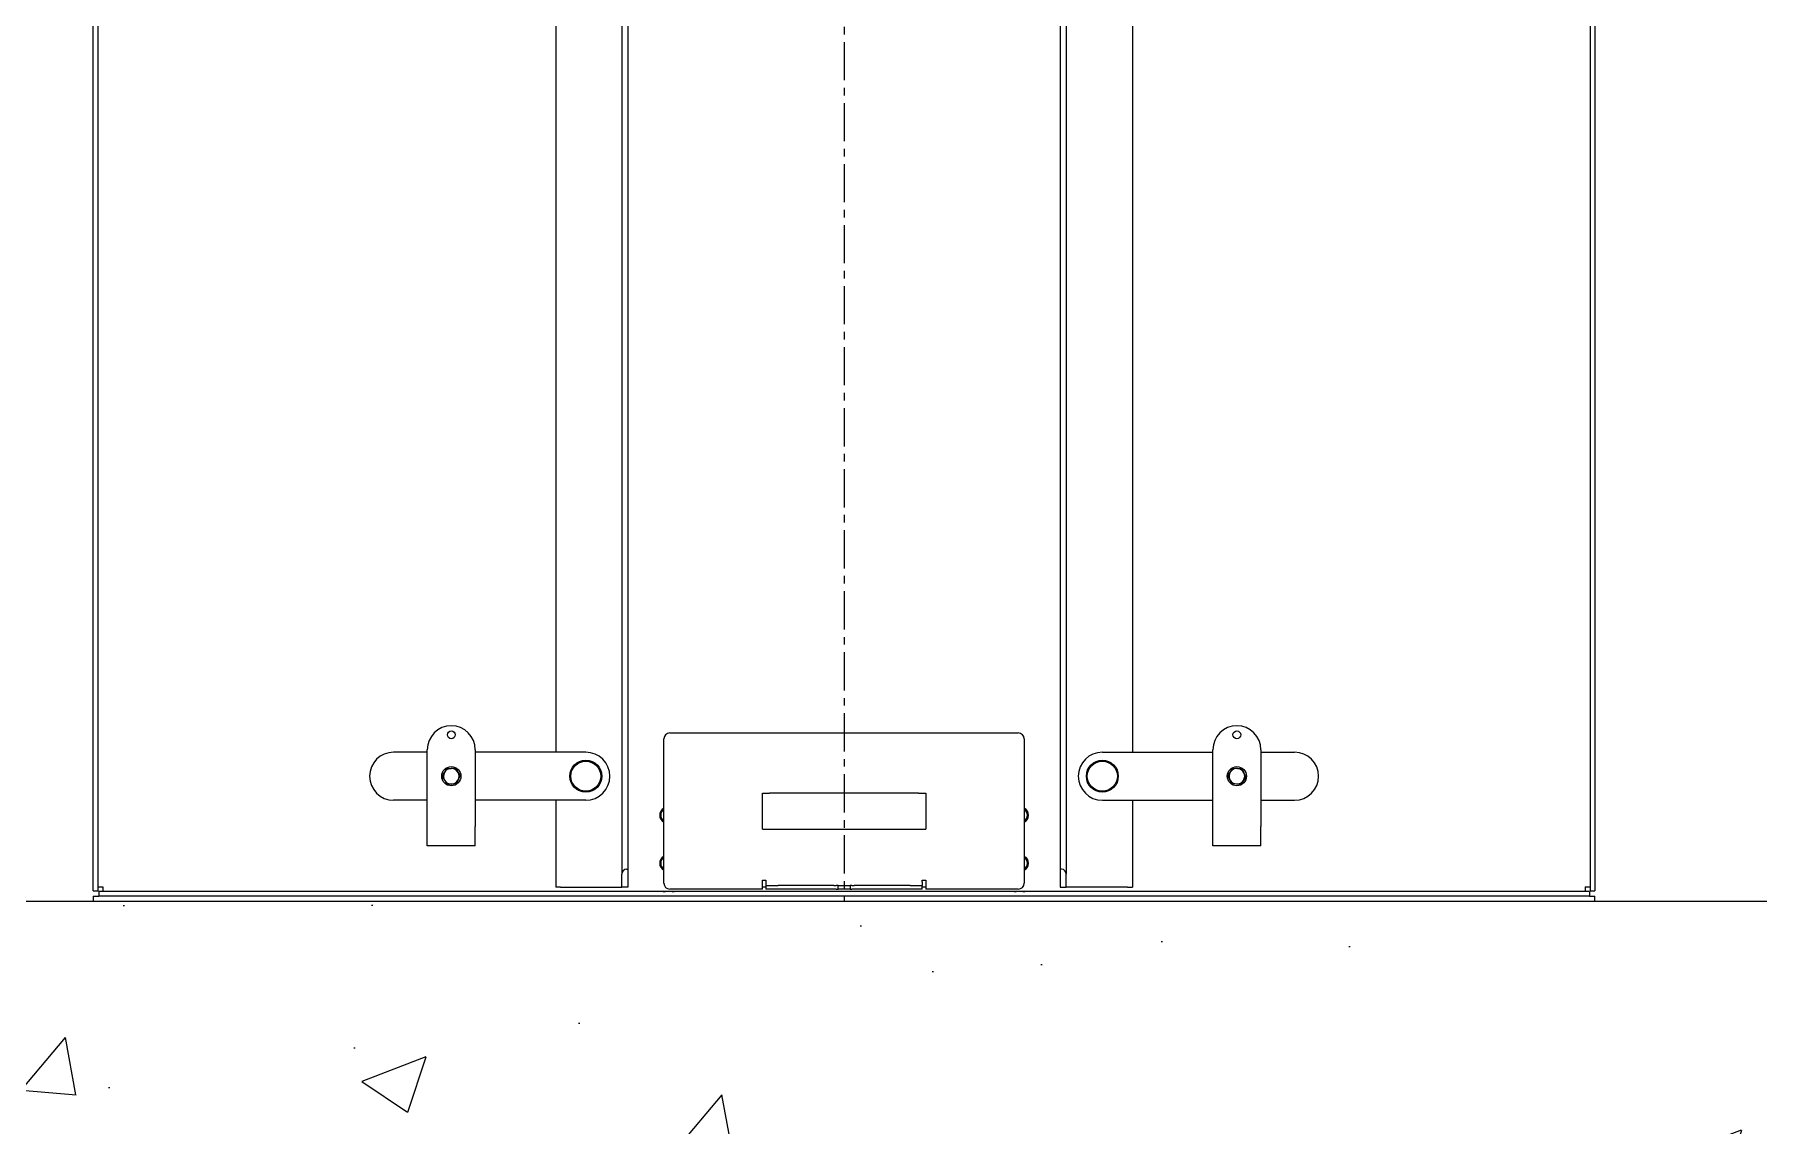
# Model space of a CAD drawing. Header units: millimetres. Extents: x 3220 to 226993, y 817 to 176024.
# Drawn here: x 164934 to 166369, y 130757 to 131665 of the extents above; entities that cross this region are included whole.
import ezdxf

# ---------------------------------------------------------------- set-up
doc = ezdxf.new("R2010")
doc.units = ezdxf.units.MM
doc.linetypes.add('AXES', pattern=[50.8, 31.75, -6.35, 6.35, -6.35])
doc.layers.add('Axe', color=1, linetype='AXES', lineweight=9)
doc.layers.add('Sichtbare Kanten(DIN)', color=7, linetype='Continuous', lineweight=50, true_color=0x3f3f3f)

# ---------------------------------------------------------------- blocks, each defined once
blk = doc.blocks.new('section 1-2')
h = blk.add_hatch()
h.set_pattern_fill('AR-CONC', color=256, scale=3)
h.set_pattern_definition([(50, (9000, -500), (546.554, -47.817), [57.15, -628.65]), (355, (9000, -500), (-105.73, 573.17), [45.72, -502.922]), (100.4514, (9045.55, -504), (440.824, 525.353), [48.57, -534.27]), (46.184, (9000, -347.6), (813.237, -126.127), [85.725, -942.975]), (96.6356, (9067.8, -358.1), (712.21, 742.28), [72.855, -801.407]), (351.184, (9000, -347.6), (712.21, 742.28), [68.58, -754.38]), (21, (9076.2, -385.7), (454.843, -306.796), [57.15, -628.65]), (326, (9076.2, -385.7), (185.406, 552.564), [45.72, -502.92]), (71.4514, (9114.1, -411.27), (640.25, 245.768), [48.57, -534.27]), (37.5, (9000, -500), (9.2658, 253.665), [0, -496.824, 0, -510.54, 0, -504.825]), (7.5, (9000, -500), (200.459, 300.542), [0, -291.084, 0, -485.394, 0, -192.405]), (327.5, (8830.07, -500), (406.7718, -17.1862), [0, -190.5, 0, -594.36, 0, -788.67]), (317.5, (8753.87, -500), (444.388, 76.28), [0, -247.65, 0, -394.716, 0, -560.07])])
h.paths.add_polyline_path([(18250, -3825), (17750, -3825), (17750, -5000), (14750, -5000), (14750, -3786.8), (14250, -3786.8), (14250, -5500), (18250, -5500)])
blk.add_lwpolyline([(14750, -3500), (14750, -5000), (17750, -5000), (17750, -3500)])
blk = doc.blocks.new('be 500 pied F')
at = {"layer": 'Axe'}
blk.add_line((0, 1434.4), (0, -500), dxfattribs=at)
at = {"layer": 'Sichtbare Kanten(DIN)', "color": 5, "lineweight": 0}
for p, q in [((-240, 1246.5), (-240, -376)), ((-185, 1235.5), (-185, -477.5)), ((185, 1235.5), (185, -477.5)), ((240, 1246.5), (240, -376)), ((-180, 1231.5), (-180, -473.5)), ((180, 1231.5), (180, -473.5)), ((-625, -491.5), (-625, 640)), ((-621, -491.5), (-621, 640)), ((621, 640), (621, -491.5)), ((625, 640), (625, -491.5)), ((-150, -485), (-150, -365)), ((-145, -360), (145, -360)), ((150, -365), (150, -485)), ((-347, -376), (-375, -376)), ((-347, -438), (-347, -374)), ((-307, -374), (-307, -438)), ((-215, -376), (-307, -376)), ((215, -376), (307, -376)), ((307, -438), (307, -374)), ((347, -374), (347, -438)), ((347, -376), (375, -376)), ((-334.5, -396.2), (-332.7, -392.9)), ((-332.5, -399.4), (-334.5, -396.2)), ((-332.7, -392.9), (-330.9, -389.6)), ((-330.6, -402.6), (-332.5, -399.4)), ((-330.9, -389.6), (-327.2, -389.5)), ((-327.2, -389.5), (-323.4, -389.4)), ((-323.4, -389.4), (-321.5, -392.6)), ((-321.3, -399.1), (-323.1, -402.4)), ((-321.5, -392.6), (-319.5, -395.8)), ((-319.5, -395.8), (-321.3, -399.1)), ((319.5, -395.6), (321.6, -392.4)), ((321.2, -398.9), (319.5, -395.6)), ((322.9, -402.3), (321.2, -398.9)), ((321.6, -392.4), (323.6, -389.3)), ((323.6, -389.3), (327.4, -389.5)), ((327.4, -389.5), (331.1, -389.7)), ((332.4, -399.6), (330.4, -402.7)), ((331.1, -389.7), (332.8, -393.1)), ((334.5, -396.4), (332.4, -399.6)), ((332.8, -393.1), (334.5, -396.4)), ((-347, -416), (-375, -416)), ((-326.8, -402.5), (-330.6, -402.6)), ((-323.1, -402.4), (-326.8, -402.5)), ((-215, -416), (-307, -416)), ((-240, -416), (-240, -488.5)), ((-68, -440), (-68, -410)), ((-68, -410), (-62, -410)), ((62, -410), (-62, -410)), ((62, -410), (68, -410)), ((68, -410), (68, -440)), ((215, -416), (307, -416)), ((240, -416), (240, -488.5)), ((326.6, -402.5), (322.9, -402.3)), ((330.4, -402.7), (326.6, -402.5)), ((347, -416), (375, -416)), ((-347, -454), (-347, -438)), ((-307, -454), (-307, -438)), ((-68, -440), (-62, -440)), ((-62, -440), (62, -440)), ((62, -440), (68, -440)), ((307, -454), (307, -438)), ((347, -454), (347, -438)), ((-307, -454), (-347, -454)), ((347, -454), (307, -454)), ((-181, -473.5), (-180, -473.5)), ((-180, -473.5), (-180, -488.5)), ((181, -473.5), (180, -473.5)), ((180, -473.5), (180, -488.5)), ((-185, -488.5), (-185, -477.5)), ((-68, -482.5), (-65, -482.5)), ((-68, -490), (-68, -482.5)), ((-65, -482.5), (-65, -484)), ((-65, -484), (-65, -487)), ((-65, -487), (-55, -487)), ((-65, -487), (-65, -490)), ((-8.4, -487), (-55, -487)), ((-8.4, -487), (-6.5, -487)), ((-5, -487), (-6.5, -487)), ((-5, -487), (-5, -487)), ((-5, -490), (-5, -487)), ((-5, -487), (5, -487)), ((5, -487), (5, -487)), ((5, -487), (5, -490)), ((6.5, -487), (5, -487)), ((6.5, -487), (8.4, -487)), ((55, -487), (8.4, -487)), ((55, -487), (65, -487)), ((65, -484), (65, -482.5)), ((65, -482.5), (68, -482.5)), ((65, -484), (65, -487)), ((65, -490), (65, -487)), ((68, -482.5), (68, -490)), ((185, -488.5), (185, -477.5)), ((-625, -491.5), (-621, -491.5)), ((-625, -496), (-620.5, -496)), ((-625, -496), (-625, -500)), ((-625, -500), (625, -500)), ((-621, -488), (-617, -488)), ((620.5, -492), (-620.5, -492)), ((-620.5, -492), (-620.5, -496)), ((620.5, -496), (-620.5, -496)), ((620, -496), (-620, -496)), ((-617, -488), (-617, -492)), ((-236, -488.5), (-240, -488.5)), ((-236, -488.5), (-190, -488.5)), ((-190, -488.5), (-185, -488.5)), ((-180, -488.5), (-185, -488.5)), ((-68, -490), (-145, -490)), ((-68, -488), (-65, -488)), ((-55, -490), (-65, -490)), ((-8.4, -490), (-55, -490)), ((-6.5, -490), (-8.4, -490)), ((-6.5, -490), (-5, -490)), ((-5, -490), (-5, -490)), ((5, -490), (-5, -490)), ((5, -490), (5, -490)), ((5, -490), (6.5, -490)), ((8.4, -490), (6.5, -490)), ((55, -490), (8.4, -490)), ((65, -490), (55, -490)), ((65, -488), (68, -488)), ((145, -490), (68, -490)), ((180, -488.5), (185, -488.5)), ((190, -488.5), (185, -488.5)), ((236, -488.5), (190, -488.5)), ((236, -488.5), (240, -488.5)), ((617, -488), (617, -492)), ((617, -488), (621, -488)), ((620.5, -492), (620.5, -496)), ((620.5, -496), (625, -496)), ((621, -491.5), (625, -491.5)), ((625, -500), (625, -496))]:
    blk.add_line(p, q, dxfattribs=at)
at = {"layer": 'Sichtbare Kanten(DIN)', "color": 5, "lineweight": 0, "flags": 128}
for points in [[(-150.5, -492), (-150.2, -492), (-149.9, -492), (-149.5, -491.9), (-149.2, -491.9), (-148.8, -491.9), (-148.4, -491.8), (-148, -491.8), (-147.6, -491.8), (-147.2, -491.7), (-146.8, -491.7), (-146.4, -491.7), (-146, -491.7), (-145.6, -491.7), (-145.2, -491.7), (-144.8, -491.7), (-144.4, -491.8), (-144, -491.8), (-143.6, -491.8), (-143.2, -491.9), (-142.8, -491.9), (-142.5, -491.9), (-142.1, -492), (-141.8, -492), (-141.5, -492)], [(141.5, -492), (141.8, -492), (142.1, -492), (142.5, -491.9), (142.8, -491.9), (143.2, -491.9), (143.6, -491.8), (144, -491.8), (144.4, -491.8), (144.8, -491.7), (145.2, -491.7), (145.6, -491.7), (146, -491.7), (146.4, -491.7), (146.8, -491.7), (147.2, -491.7), (147.6, -491.8), (148, -491.8), (148.4, -491.8), (148.8, -491.9), (149.2, -491.9), (149.5, -491.9), (149.9, -492), (150.2, -492), (150.5, -492)]]:
    blk.add_lwpolyline(points, dxfattribs=at)
at = {"layer": 'Sichtbare Kanten(DIN)', "color": 5, "lineweight": 0}
for centre, radius in [((-327, -361.5), 3.25), ((327, -361.5), 3.25), ((-215, -396), 13.3), ((-215, -396), 12.5), ((215, -396), 13.3), ((215, -396), 12.5), ((-327, -396), 8), ((327, -396), 8)]:
    blk.add_circle(centre, radius, dxfattribs=at)
for centre, radius, start, end in [((-327, -374), 20, 0, 180), ((327, -374), 20, 0, 180), ((-145, -365), 5, 90, 180), ((145, -365), 5, 0, 90), ((-375, -396), 20, 90, 270), ((-215, -396), 20, 270, 90), ((215, -396), 20, 90, 270), ((375, -396), 20, 270, 90), ((-327, -396), 6.5, 151.4988, 211.4988), ((-327, -396), 6.5, 91.4988, 151.4988), ((-327, -396), 6.5, 211.4988, 271.4988), ((-327, -396), 6.5, 31.4988, 91.4988), ((-327, -396), 6.5, 271.4988, 331.4988), ((-327, -396), 6.5, 331.4988, 31.4988), ((327, -396), 6.5, 146.6179, 206.6179), ((327, -396), 6.5, 206.6179, 266.6179), ((327, -396), 6.5, 86.6179, 146.6179), ((327, -396), 6.5, 266.6179, 326.6179), ((327, -396), 6.5, 26.6179, 86.6179), ((327, -396), 6.5, 326.6179, 26.6179), ((-147, -428.5), 6.5, 117.4864, 242.5136), ((-147, -428.5), 5.67, 121.9447, 238.0553), ((147, -428.5), 6.5, 297.4864, 62.5136), ((147, -428.5), 5.67, 301.9447, 58.0553), ((-181, -477.5), 4, 90, 180), ((-147, -468.5), 6.5, 117.4864, 242.5136), ((-147, -468.5), 5.67, 121.9447, 238.0553), ((147, -468.5), 6.5, 297.4864, 62.5136), ((147, -468.5), 5.67, 301.9447, 58.0553), ((181, -477.5), 4, 0, 90), ((-145, -485), 5, 180, 270), ((145, -485), 5, 270, 0)]:
    blk.add_arc(centre, radius, start, end, dxfattribs=at)
blk = doc.blocks.new('168')
blk.add_blockref('be 500 pied F', (0, 0))

msp = doc.modelspace()

# ---------------------------------------------------------------- block references
for name, p in [('section 1-2', (149308.2, 135943.7)), ('168', (165608.2, 131443.7))]:
    msp.add_blockref(name, p)

doc.saveas('drawing.dxf')
